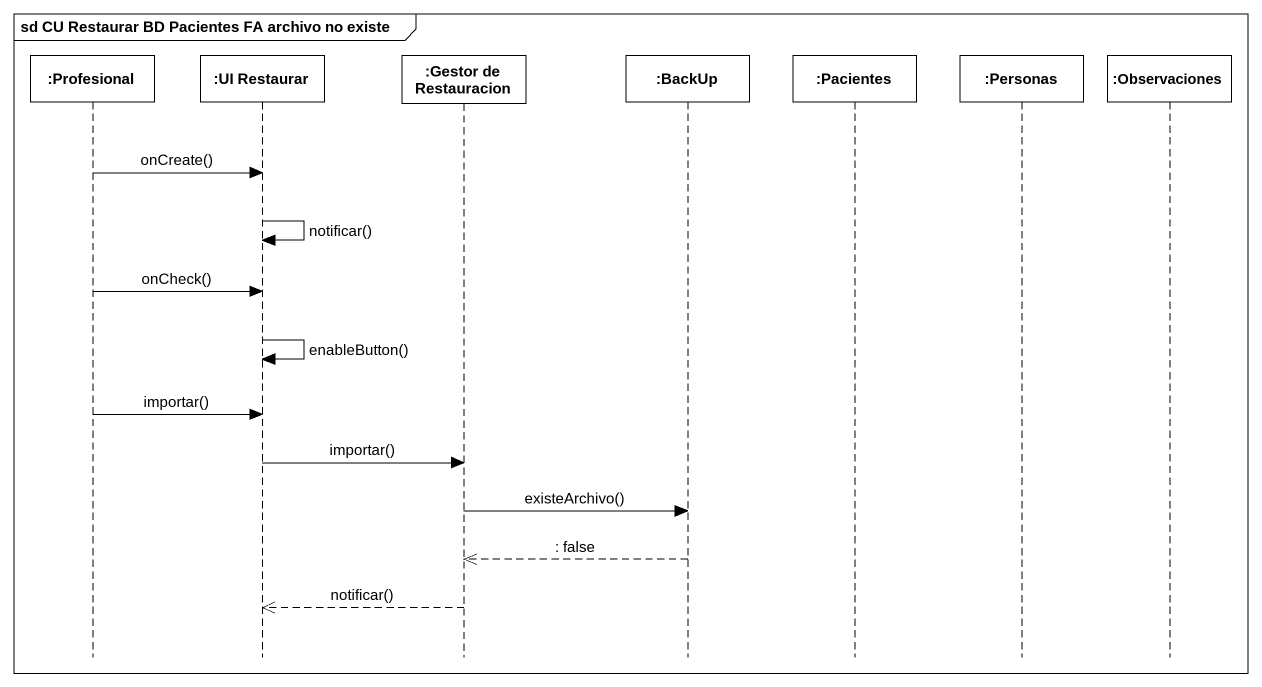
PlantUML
@startuml
mainframe sd CU Restaurar BD Pacientes FA archivo no existe
hide footbox
participant ":Profesional" as Profesional
participant ":UI Restaurar" as UI_Restaurar
participant ":Gestor de Restauracion" as Gestor_de_Restauracion
participant ":BackUp" as BackUp
participant ":Pacientes" as Pacientes
participant ":Personas" as Personas
participant ":Observaciones" as Observaciones

Profesional -> UI_Restaurar : onCreate()
UI_Restaurar -> UI_Restaurar : notificar()
Profesional -> UI_Restaurar : onCheck()
UI_Restaurar -> UI_Restaurar : enableButton()
Profesional -> UI_Restaurar : importar()
UI_Restaurar -> Gestor_de_Restauracion : importar()
Gestor_de_Restauracion -> BackUp : existeArchivo()
BackUp -->> Gestor_de_Restauracion : : false
Gestor_de_Restauracion -->> UI_Restaurar : notificar()
@enduml
